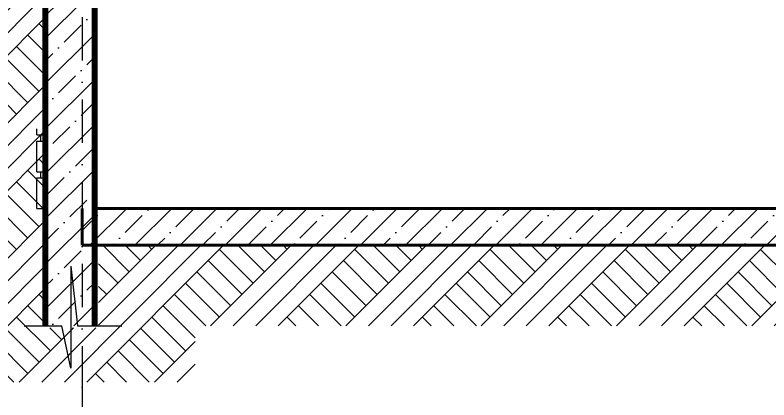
# Model space of a CAD drawing. Header units: feet. Extents: x -10410 to 374725, y -46422 to 88923.
# Drawn here: x 108918 to 115065, y -4260 to -1124 of the extents above; entities that cross this region are included whole.
import ezdxf

# ---------------------------------------------------------------- set-up
doc = ezdxf.new("R2010")
doc.units = ezdxf.units.FT
doc.header["$MEASUREMENT"] = 0
doc.set_wipeout_variables(frame=1)
doc.linetypes.add('Wipeout_Contour', pattern=[1000, 0, -1000])
doc.linetypes.add('Штрихпунктирная', pattern=[670.277762, 352.777767, -176.388884, 0, -141.111112])
for name, color, linetype in [('Интерьер - Мебель', 7, 'Continuous'), ('Конструктив - Стены Несущие', 7, 'Continuous'), ('Местность - Рельеф', 7, 'Continuous'), ('Размер - Общий', 7, 'Continuous')]:
    doc.layers.add(name, color=color, linetype=linetype)
for name, color, linetype, lineweight in [('Интерьер - Мебель_Ном._пера__7', 7, 'Continuous', 20), ('Конструктив - Перекрытия_Ном._пера__1', 7, 'Continuous', 20), ('Конструктив - Перекрытия_Ном._пера__21', 7, 'Continuous', 40), ('Конструктив - Стены Несущие_Ном._пера__120', 7, 'Continuous', 5), ('Конструктив - Стены Несущие_Ном._пера__47', 7, 'Continuous', 80), ('Местность - Рельеф_Ном._пера__1', 7, 'Continuous', 20), ('Размер - Общий_Ном._пера__120', 7, 'Continuous', 5), ('Размер - Общий_Ном._пера__21', 7, 'Continuous', 40)]:
    doc.layers.add(name, color=color, linetype=linetype, lineweight=lineweight)
doc.layers.add('Местность - Рельеф_Ном._пера__118', color=7, linetype='Continuous', lineweight=5, true_color=0x573938)
doc.layers.add('Элемент Модели - Оси_Ном._пера__94', color=7, linetype='Continuous', lineweight=5, true_color=0xdc4f00)
doc.styles.add('СГЕНЕРИР_СТИЛЬ_2', font='CS_Gost2304.shx')
doc.dimstyles.new('СГЕНЕРИР_СТИЛЬ__1', dxfattribs={"dimtxt": 250, "dimasz": 114, "dimexe": 0.18, "dimexo": 0, "dimgap": 0.09, "dimtad": 1, "dimtih": 1, "dimtoh": 1, "dimdec": 0, "dimzin": 0, "dimdsep": 46, "dimtxsty": 'СГЕНЕРИР_СТИЛЬ_2', "dimblk": 'ARROWHEAD_6', "dimblk1": 'ARROWHEAD_6', "dimblk2": 'ARROWHEAD_6', "dimcen": 0.09, "dimclrd": 7, "dimclre": 7, "dimclrt": 7, "dimazin": 0, "dimtfac": 1, "dimtdec": 4, "dimtmove": 0, "dimatfit": 3, "dimfxl": 1, "dimtolj": 1, "dimtzin": 0, "dimarcsym": 0})

# ---------------------------------------------------------------- blocks, each defined once
blk = doc.blocks.new('*D567')
at = {"layer": 'Размер - Общий_Ном._пера__120', "linetype": 'Continuous', "transparency": 16777216}
for p, q in [((109464.4, -4694.6), (109464.4, -4469.6)), ((123864.4, -4694.6), (123864.4, -4469.6)), ((109374.4, -4582.1), (109464.4, -4582.1)), ((109464.4, -4582.1), (123864.4, -4582.1)), ((123864.4, -4582.1), (123954.4, -4582.1))]:
    blk.add_line(p, q, dxfattribs=at)
at = {"layer": 'Размер - Общий_Ном._пера__21', "linetype": 'Continuous', "transparency": 16777216}
for p, q in [((109524.4, -4522.1), (109404.4, -4642.1)), ((123804.4, -4642.1), (123924.4, -4522.1))]:
    blk.add_line(p, q, dxfattribs=at)
at = {"layer": 'Размер - Общий_Ном._пера__120', "transparency": 16777216, "insert": (116237.8, -4532.1), "char_height": 250, "attachment_point": 7, "style": 'СГЕНЕРИР_СТИЛЬ_2'}
blk.add_mtext('\\A1;{\\FCS_Gost2304.shx|c204;14\xa0400}', dxfattribs=at)
blk = doc.blocks.new('ARROWHEAD_6')
at = {"color": 0, "linetype": 'Continuous', "lineweight": 0}
for p, q in [((0, 0), (-1, 0)), ((-0.5, -0.5), (0.5, 0.5))]:
    blk.add_line(p, q, dxfattribs=at)

msp = doc.modelspace()

# ---------------------------------------------------------------- linework, layer by layer
at = {"layer": 'Элемент Модели - Оси_Ном._пера__94', "linetype": 'Штрихпунктирная'}
msp.add_line((109464.44947, -4157.06089), (109464.44947, -5157.06089), dxfattribs=at)
msp.add_point((109464.44947, -4157.06089), dxfattribs=at)
msp.add_point((109464.44947, -4157.06089), dxfattribs=at)

# ---------------------------------------------------------------- wipeouts: each hides what was drawn before it
at = {"color": 254, "linetype": 'Wipeout_Contour', "lineweight": 0, "ltscale": 436639.585685}
msp.add_wipeout([(109094.44947, -2700), (109164.44947, -2700), (109164.44947, -2450), (109094.44947, -2450)], dxfattribs=at).dxf.layer = 'Интерьер - Мебель'
at = {"color": 254, "linetype": 'Wipeout_Contour', "lineweight": 0, "ltscale": 795464.175017}
msp.add_wipeout([(109564.44943, -2700), (115245.74003, -2700), (115245.74003, -612.99998), (115245.74003, -563.00004), (115264.74007, -563.00004), (115264.74007, -300.00001), (109564.44943, -300.00001)], dxfattribs=at).dxf.layer = 'Конструктив - Стены Несущие'

# ---------------------------------------------------------------- next in the draw order: hatches: boundary and pattern name
at = {"layer": 'Конструктив - Стены Несущие_Ном._пера__120', "linetype": 'Continuous'}
h = msp.add_hatch(dxfattribs=at)
h.set_pattern_fill('ЖЕЛЕЗОБЕТОН', color=256, style=0, pattern_type=2)
h.set_pattern_definition([(45, (116664.45, -2850), (-183.848, 183.848), []), (45, (116572.53, -2758.08), (-183.848, 183.848), [195, -65, 0, -65])])
h.paths.add_polyline_path([(109464.44947, -2700), (109464.44947, -3000), (123864.44947, -3000), (123864.44947, -2700)])

# ---------------------------------------------------------------- next in the draw order: wipeouts: each hides what was drawn before it
at = {"color": 254, "linetype": 'Wipeout_Contour', "lineweight": 0, "ltscale": 436695.552141}
msp.add_wipeout([(109129.44947, -2450), (109164.44947, -2450), (109164.44947, -2400), (109129.44947, -2400)], dxfattribs=at).dxf.layer = 'Интерьер - Мебель'

# ---------------------------------------------------------------- next in the draw order: wipeouts: each hides what was drawn before it
at = {"color": 254, "linetype": 'Wipeout_Contour', "lineweight": 0, "ltscale": 436612.926754}
msp.add_wipeout([(109094.44947, -2400), (109164.44947, -2400), (109164.44947, -2150), (109094.44947, -2150)], dxfattribs=at).dxf.layer = 'Интерьер - Мебель'

# ---------------------------------------------------------------- next in the draw order: wipeouts: each hides what was drawn before it
at = {"color": 254, "linetype": 'Wipeout_Contour', "lineweight": 0, "ltscale": 436670.545444}
msp.add_wipeout([(109129.44947, -2150), (109164.44947, -2150), (109164.44947, -2100), (109129.44947, -2100)], dxfattribs=at).dxf.layer = 'Интерьер - Мебель'

# ---------------------------------------------------------------- next in the draw order: wipeouts: each hides what was drawn before it
at = {"color": 254, "linetype": 'Wipeout_Contour', "lineweight": 0, "ltscale": 436596.710844}
msp.add_wipeout([(109094.44949, -2100), (109164.44947, -2100), (109164.44947, -2049.99999), (109094.44949, -2049.99999)], dxfattribs=at).dxf.layer = 'Интерьер - Мебель'

# ---------------------------------------------------------------- next in the draw order: hatches: boundary and pattern name
at = {"layer": 'Конструктив - Стены Несущие_Ном._пера__120', "linetype": 'Continuous'}
h = msp.add_hatch(dxfattribs=at)
h.set_pattern_fill('ЖЕЛЕЗОБЕТОН', color=256, style=0, pattern_type=2)
h.set_pattern_definition([(45, (109364.45, -1850), (-183.848, 183.848), []), (45, (109272.53, -1758.08), (-183.848, 183.848), [195, -65, 0, -65])])
h.paths.add_polyline_path([(109164.44947, -2699.99998), (109164.44947, -3656.83634), (109564.44949, -3656.83634), (109564.44949, -2699.99998), (109564.44949, -1000), (109164.44947, -1000)])

# ---------------------------------------------------------------- next in the draw order: wipeouts: each hides what was drawn before it
at = {"color": 254, "linetype": 'Wipeout_Contour', "lineweight": 0, "ltscale": 4316119.575132368}
msp.add_wipeout([(108666.41377, -1049.99961), (106832.83325, -1049.99961), (106832.83325, -2049.9998), (108666.41377, -2049.9998), (108666.41377, -3672.67588), (108666.41377, -4114.14593), (109599.04704, -4114.14593), (110385.67818, -4114.14593), (110385.67818, -3672.67588), (110385.67818, -3656.83657), (119164.44955, -3656.83657), (119164.44955, -3672.67588), (119799.13641, -3672.67588), (119799.13641, -3656.83657), (123141.85296, -3656.83657), (123141.85296, -3959.01235), (124647.27344, -3959.01235), (124647.27344, -3638.59198), (124647.27344, -2050.0001), (126650.45044, -2050.0001), (126650.45044, -1249.99988), (126650.45044, -1049.9999), (124234.44953, -1049.9999), (124234.44953, -1249.99988), (124234.44953, -3638.59198), (123764.4497, -3638.59198), (123764.4497, -3000.00001), (121531.95299, -3000.00001), (119799.13641, -3000.00001), (119164.44955, -3000.00001), (110385.67818, -3000.00001), (109599.04704, -3000.00001), (109599.04704, -3656.83657), (109599.04704, -3672.67588), (109164.44965, -3672.67588), (109164.44965, -2049.9998), (109164.44965, -1049.99961)], dxfattribs=at).dxf.layer = 'Местность - Рельеф'

# ---------------------------------------------------------------- next in the draw order: hatches: boundary and pattern name
at = {"layer": 'Местность - Рельеф_Ном._пера__118', "linetype": 'Continuous'}
h = msp.add_hatch(dxfattribs=at)
h.set_pattern_fill('ГРУНТ_02', color=256, style=0, pattern_type=2)
h.set_pattern_definition([(45, (0, 0), (-275.7716, 275.7716), []), (45, (-91.9, 91.9), (-551.5433, 551.5433), []), (45, (-183.85, 183.85), (-551.5433, 551.5433), []), (135, (-275.77, 275.77), (91.92388, 91.92388), [390, -390])])
h.paths.add_polyline_path([(108666.41377, -1049.99961), (106832.83325, -1049.99961), (106832.83325, -2049.9998), (108666.41377, -2049.9998), (108666.41377, -3672.67588), (108666.41377, -4114.14593), (109599.04704, -4114.14593), (110385.67818, -4114.14593), (110385.67818, -3672.67588), (110385.67818, -3656.83657), (119164.44955, -3656.83657), (119164.44955, -3672.67588), (119799.13641, -3672.67588), (119799.13641, -3656.83657), (123141.85296, -3656.83657), (123141.85296, -3959.01235), (124647.27344, -3959.01235), (124647.27344, -3638.59198), (124647.27344, -2050.0001), (126650.45044, -2050.0001), (126650.45044, -1249.99988), (126650.45044, -1049.9999), (124234.44953, -1049.9999), (124234.44953, -1249.99988), (124234.44953, -3638.59198), (123764.4497, -3638.59198), (123764.4497, -3000.00001), (121531.95299, -3000.00001), (119799.13641, -3000.00001), (119164.44955, -3000.00001), (110385.67818, -3000.00001), (109599.04704, -3000.00001), (109599.04704, -3656.83657), (109599.04704, -3672.67588), (109164.44965, -3672.67588), (109164.44965, -2049.9998), (109164.44965, -1049.99961)])

# ---------------------------------------------------------------- next in the draw order: linework, layer by layer
at = {"layer": 'Интерьер - Мебель_Ном._пера__7', "linetype": 'Continuous'}
for p, q in [((109094.44947, -2100), (109094.44947, -2050)), ((109094.44947, -2100), (109164.44947, -2100)), ((109094.44947, -2150), (109164.44947, -2150)), ((109094.44947, -2400), (109094.44947, -2150)), ((109129.44947, -2150), (109129.44947, -2100)), ((109094.44947, -2400), (109164.44947, -2400)), ((109094.44947, -2450), (109164.44947, -2450)), ((109094.44947, -2700), (109094.44947, -2450)), ((109129.44947, -2450), (109129.44947, -2400)), ((109094.44947, -2700), (109164.44947, -2700))]:
    msp.add_line(p, q, dxfattribs=at)
at = {"layer": 'Конструктив - Перекрытия_Ном._пера__1', "linetype": 'Continuous'}
for p, q in [((108991.92075, -3656.83634), (109299.77369, -3656.83634)), ((109427.5912, -3656.83634), (109788.49403, -3656.83634))]:
    msp.add_line(p, q, dxfattribs=at)
at = {"layer": 'Конструктив - Перекрытия_Ном._пера__21', "linetype": 'Continuous'}
for p, q in [((109464.44947, -2700), (109464.44947, -3000)), ((115374.74007, -2700), (109564.44947, -2700)), ((123864.44947, -3000), (109464.44947, -3000))]:
    msp.add_line(p, q, dxfattribs=at)
at = {"layer": 'Конструктив - Стены Несущие_Ном._пера__47', "linetype": 'Continuous'}
for p, q in [((109564.44947, -1000), (109564.44947, -3656.83634)), ((109164.44947, -1050), (109164.44947, -2050)), ((109164.44947, -2050), (109164.44947, -3656.83634))]:
    msp.add_line(p, q, dxfattribs=at)
at = {"layer": 'Местность - Рельеф_Ном._пера__1', "linetype": 'Continuous'}
for p, q in [((109373.59475, -3169.16534), (109373.59475, -4002.25341)), ((109373.59475, -3169.16534), (109427.5912, -3656.83634)), ((109373.59475, -4002.25341), (109299.77369, -3656.83634))]:
    msp.add_line(p, q, dxfattribs=at)
at = {"layer": 'Элемент Модели - Оси_Ном._пера__94', "linetype": 'Штрихпунктирная'}
msp.add_line((109464.44947, 200), (109464.44947, -4157.06089), dxfattribs=at)

# ---------------------------------------------------------------- next in the draw order: dimensions: what is measured, and where the dimension line sits
at = {"layer": 'Размер - Общий', "linetype": 'Continuous'}
dim = msp.add_linear_dim(base=(123864.44947, -4582.10507), p1=(109464.44947, -5157.06089), p2=(123864.44947, -5260.08142), dimstyle='СГЕНЕРИР_СТИЛЬ__1', dxfattribs=at)
dim.commit()
dim.dimension.update_dxf_attribs({"geometry": '*D567', "text_midpoint": (116760.0682, -4407.10507), "dimtype": 160})

doc.saveas('drawing.dxf')
